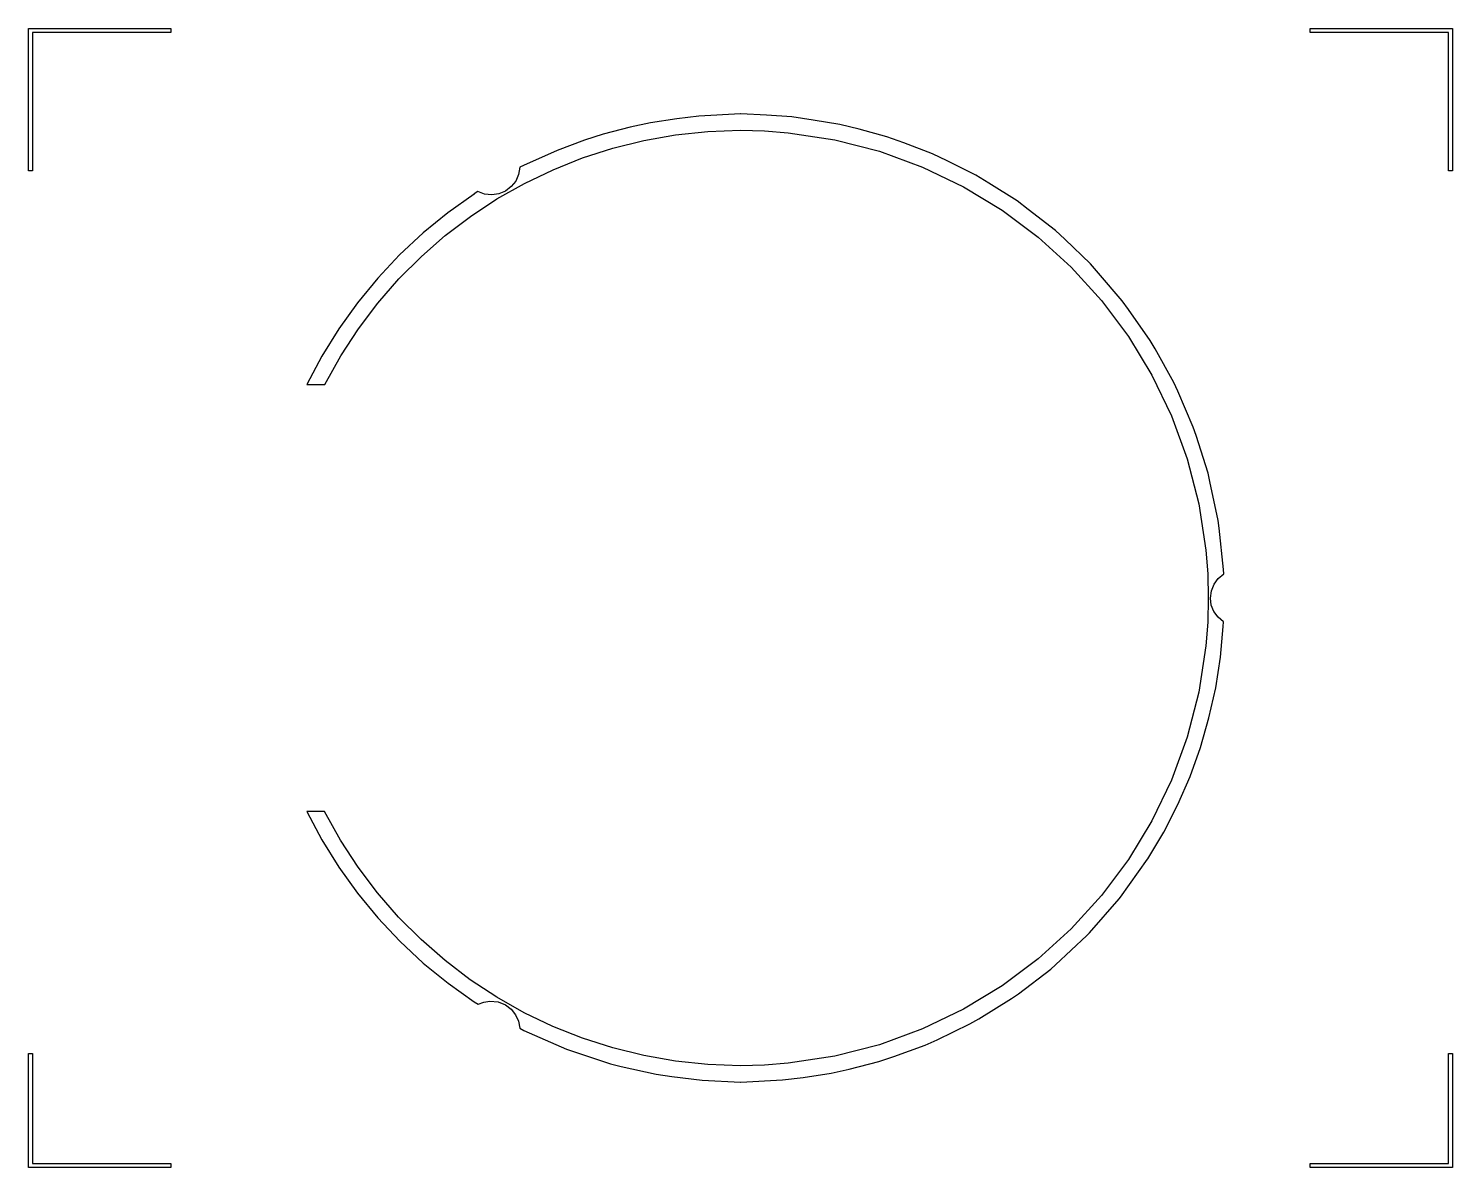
# Model space of a CAD drawing. Extents: x 0 to 10, y 0 to 8.
import ezdxf

# ---------------------------------------------------------------- set-up
doc = ezdxf.new("R2010")
doc.units = 0
doc.layers.add('Layer_1', color=7, linetype='CONTINUOUS')

msp = doc.modelspace()

# ---------------------------------------------------------------- linework, layer by layer
at = {"layer": 'Layer_1', "color": 7}
for points in [[(1.000015, 8.000002), (1.000015, 7.971616), (0.028332, 7.971616), (0.028332, 6.999987), (0, 6.999987), (0, 7.98578), (0, 8.000002), (1.000015, 8.000002), (1.000015, 8.000002)], [(10.000001, 8.000002), (10.000001, 6.999987), (9.971669, 6.999987), (9.971669, 7.971616), (8.999986, 7.971616), (8.999986, 8.000002), (10.000001, 8.000002), (10.000001, 8.000002)], [(0.028332, 0.799979), (0.028332, 0.028333), (1.000015, 0.028333), (1.000015, 0), (0, 0), (0, 0.799979), (0.028332, 0.799979), (0.028332, 0.799979)], [(9.999992, 0.799979), (9.999992, 0), (8.999977, 0), (8.999977, 0.028333), (9.97166, 0.028333), (9.97166, 0.799979), (9.999992, 0.799979), (9.999992, 0.799979)]]:
    msp.add_lwpolyline(points, close=True, dxfattribs=at)
msp.add_lwpolyline([(4.999977, 7.399969), (4.707226, 7.385141), (4.551784, 7.36629), (4.367953, 7.338398), (4.224472, 7.306152), (4.035074, 7.257701), (3.905043, 7.214485), (3.711677, 7.143764), (3.476583, 7.038537), (3.449629, 7.025418), (3.441687, 6.974881), (3.421587, 6.928699), (3.390593, 6.888998), (3.349969, 6.857904), (3.302724, 6.838234), (3.252831, 6.831214), (3.202766, 6.836878), (3.155004, 6.85526), (3.130586, 6.837841), (3.129592, 6.837124), (2.945355, 6.706202), (2.770785, 6.563818), (2.606373, 6.41053), (2.452607, 6.246892), (2.309977, 6.073463), (2.178972, 5.890798), (2.060082, 5.699454), (1.953795, 5.499986), (2.08096, 5.499986), (2.19282, 5.700427), (2.31724, 5.890944), (2.453545, 6.071124), (2.601061, 6.240554), (2.759112, 6.398821), (2.927024, 6.545513), (3.104122, 6.680217), (3.289729, 6.80252), (3.483173, 6.91201), (3.683777, 7.008273), (3.890867, 7.090897), (4.103767, 7.15947), (4.321803, 7.213578), (4.5443, 7.252808), (4.770582, 7.276749), (4.999976, 7.284987), (5.169022, 7.280712), (5.33585, 7.268026), (5.662022, 7.218245), (5.97684, 7.137296), (6.278653, 7.026831), (6.56581, 6.888499), (6.836661, 6.723953), (7.089552, 6.534844), (7.322834, 6.322823), (7.534856, 6.089541), (7.723965, 5.836649), (7.888511, 5.565799), (8.026842, 5.278642), (8.137308, 4.976828), (8.218257, 4.66201), (8.268037, 4.335838), (8.280723, 4.169011), (8.284998, 3.999964), (8.280723, 3.830918), (8.268037, 3.66409), (8.218257, 3.337918), (8.137308, 3.0231), (8.026843, 2.721287), (7.888511, 2.434129), (7.723965, 2.163279), (7.534856, 1.910387), (7.322835, 1.677105), (7.089553, 1.465084), (6.836661, 1.275974), (6.565811, 1.111428), (6.278653, 0.973097), (5.97684, 0.862631), (5.662022, 0.781683), (5.33585, 0.731902), (5.169023, 0.719216), (4.999976, 0.714941), (4.77038, 0.72299), (4.543888, 0.746771), (4.321178, 0.785871), (4.102927, 0.839875), (3.889811, 0.908371), (3.682508, 0.990944), (3.481693, 1.087182), (3.288044, 1.196671), (3.102238, 1.318997), (2.924951, 1.453747), (2.75686, 1.600508), (2.598643, 1.758866), (2.450975, 1.928407), (2.314534, 2.108718), (2.189996, 2.299386), (2.078039, 2.499997), (1.954787, 2.499997), (2.061052, 2.300581), (2.179914, 2.109284), (2.310884, 1.926662), (2.453475, 1.753271), (2.607196, 1.589666), (2.771558, 1.436405), (2.946074, 1.294042), (3.130254, 1.163135), (3.13086, 1.16274), (3.157925, 1.146205), (3.198021, 1.161922), (3.240552, 1.168692), (3.297169, 1.163267), (3.349968, 1.142124), (3.390094, 1.111614), (3.420915, 1.072691), (3.441206, 1.027378), (3.449739, 0.977698), (3.479394, 0.963364), (3.777271, 0.831406), (3.812989, 0.818395), (4.087991, 0.728163), (4.160861, 0.709531), (4.407254, 0.655237), (4.51871, 0.638425), (4.730818, 0.613454), (4.999976, 0.600003), (5.003394, 0.600003), (5.294766, 0.614941), (5.440893, 0.63269), (5.636299, 0.662456), (5.763299, 0.691008), (5.971659, 0.744478), (6.077437, 0.77959), (6.297096, 0.860068), (6.381542, 0.89788), (6.609304, 1.008235), (6.673356, 1.045), (6.904039, 1.186828), (6.951223, 1.220562), (7.178765, 1.39392), (7.211452, 1.422638), (7.431828, 1.628516), (7.449908, 1.647919), (7.658653, 1.886155), (7.667913, 1.898281), (7.858358, 2.165235), (7.860509, 2.168763), (7.971703, 2.355603), (8.070443, 2.548567), (8.156526, 2.747029), (8.229748, 2.950359), (8.289906, 3.15793), (8.336795, 3.369114), (8.370211, 3.583283), (8.389951, 3.799809), (8.391605, 3.832055), (8.353239, 3.864253), (8.32444, 3.904319), (8.30632, 3.950214), (8.299993, 3.9999), (8.306514, 4.050282), (8.325145, 4.09671), (8.354709, 4.137066), (8.39403, 4.169233), (8.392927, 4.19977), (8.361232, 4.489599), (8.354617, 4.544004), (8.296464, 4.81851), (8.283345, 4.877049), (8.19923, 5.14075), (8.179221, 5.200832), (8.07008, 5.452738), (8.043346, 5.512545), (7.91111, 5.749622), (7.876879, 5.809264), (7.725019, 6.027049), (7.681308, 6.088179), (7.514676, 6.282537), (7.458562, 6.346368), (7.277212, 6.519395), (7.211728, 6.580414), (7.020235, 6.729683), (6.942073, 6.789104), (6.743305, 6.91423), (6.653126, 6.969517), (6.45072, 7.070334), (6.347312, 7.120274), (6.14667, 7.196232), (6.027607, 7.239723), (5.832752, 7.291978), (5.697484, 7.326484), (5.511173, 7.356911), (5.360361, 7.379731), (5.182925, 7.3907), (5.001189, 7.399851), (4.999975, 7.399851), (4.999977, 7.399969)], dxfattribs=at)

doc.saveas('drawing.dxf')
